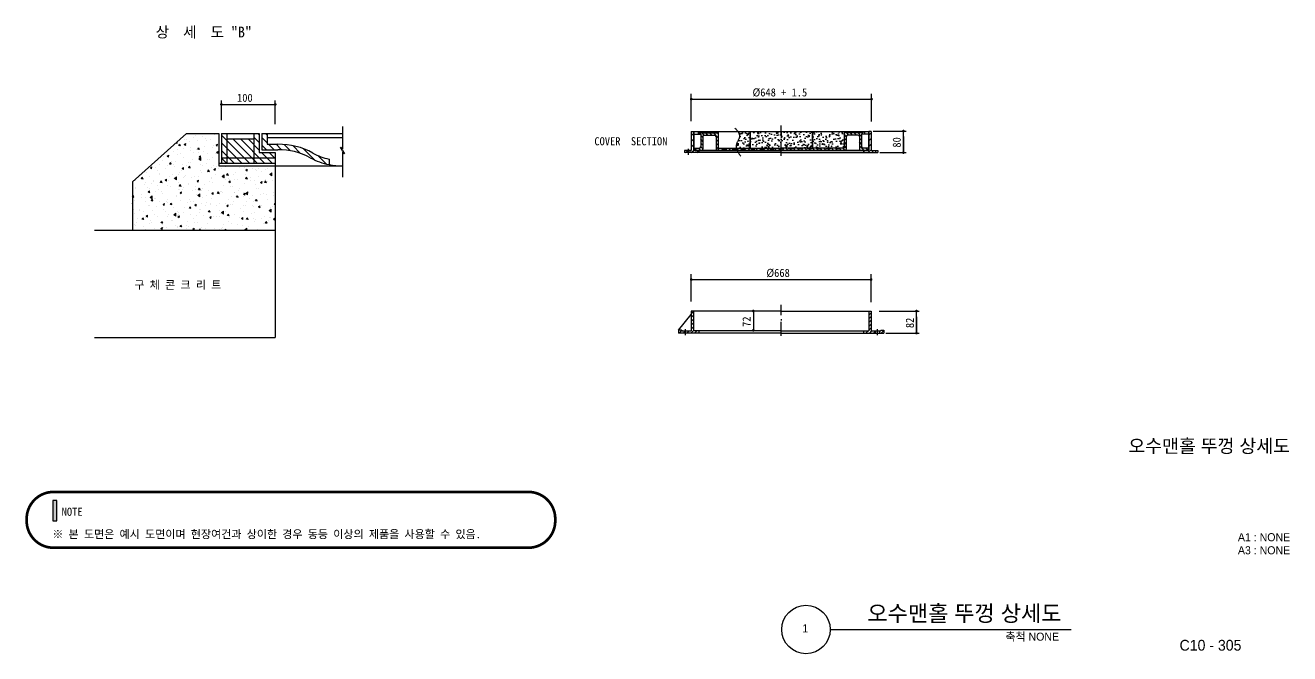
# Model space of a CAD drawing. Header units: inches. Extents: x 14 to 835, y 6 to 110.
# Drawn here: x 403.6 to 497.6, y 6 to 52.7 of the extents above; entities that cross this region are included whole.
import ezdxf
from ezdxf.enums import TextEntityAlignment as Align

# ---------------------------------------------------------------- set-up
doc = ezdxf.new("R2010")
doc.units = ezdxf.units.IN
doc.header["$MEASUREMENT"] = 0
doc.linetypes.add('CENTER', pattern=[50.8, 31.75, -6.35, 6.35, -6.35])
doc.linetypes.add('CONTINOUS', pattern=[0])
for name, color, linetype in [('9', 9, 'Continuous'), ('ARHT', 8, 'Continuous'), ('COCN', 1, 'Continuous'), ('CODN', 1, 'Continuous'), ('COMM', 7, 'Continuous'), ('TEXT', 3, 'Continuous'), ('XR-SHEET$1$SHT', 5, 'Continuous')]:
    doc.layers.add(name, color=color, linetype=linetype)
doc.layers.add('SHEET', color=7, linetype='Continuous', lineweight=25)
doc.styles.add('돋움', font='DotumChe.TTF')
doc.styles.add('돋음', font='Dotum.ttf')

# ---------------------------------------------------------------- blocks, each defined once
blk = doc.blocks.new('*X14')
at = {"color": 0}
for p, q in [((3350, 1787.6), (3350, 1787.6)), ((3395.6, 1790.6), (3395.5, 1791.8)), ((3395.6, 1790.6), (3397, 1791.8)), ((3419.7, 1785.6), (3419.7, 1785.6)), ((3340.4, 1744.3), (3339.8, 1751.8)), ((3345, 1748.2), (3339.8, 1751.8)), ((3340.4, 1744.3), (3345, 1748.2)), ((3354.9, 1746.4), (3354.9, 1746.4)), ((3359.3, 1741.2), (3359.3, 1741.2)), ((3365.9, 1769.8), (3365.9, 1769.8)), ((3379.8, 1764.6), (3379.8, 1764.6)), ((3382.5, 1771.5), (3382.5, 1771.5)), ((3388.5, 1745.4), (3388.5, 1745.4)), ((3394.2, 1782.6), (3394.2, 1782.6)), ((3406.7, 1732), (3409.8, 1738.9)), ((3412.6, 1733.2), (3409.8, 1738.9)), ((3412.3, 1766), (3412.3, 1766)), ((3430.6, 1775.5), (3430.6, 1775.5)), ((3442.4, 1761.2), (3442.4, 1761.2)), ((3455.3, 1749), (3455.3, 1749)), ((3455.9, 1768.8), (3455.9, 1768.8)), ((3458.6, 1747.2), (3457.9, 1754.7)), ((3463.2, 1751.1), (3457.9, 1754.7)), ((3458.6, 1747.2), (3463.2, 1751.1)), ((3464, 1768.3), (3464, 1768.3)), ((3477.4, 1745.8), (3480.4, 1752.6)), ((3477.4, 1745.8), (3483.3, 1746.9)), ((3483.3, 1746.9), (3480.4, 1752.6)), ((3489.4, 1754.8), (3489.2, 1761)), ((3489.4, 1754.8), (3493.1, 1757.5)), ((3336, 1718.3), (3339.1, 1725.1)), ((3336, 1718.3), (3341.9, 1719.4)), ((3341.9, 1719.4), (3339.1, 1725.1)), ((3343.9, 1721.1), (3343.9, 1721.1)), ((3345.7, 1716.3), (3345.7, 1716.3)), ((3357.2, 1704.1), (3357.2, 1704.1)), ((3368.6, 1694.7), (3368.6, 1694.7)), ((3377.2, 1696.5), (3377.2, 1696.5)), ((3378.1, 1717.7), (3378.1, 1717.7)), ((3391.8, 1725), (3391.8, 1725)), ((3401.7, 1701.9), (3401.7, 1701.9)), ((3402.2, 1691), (3402, 1702.3)), ((3409.5, 1696.3), (3402, 1702.3)), ((3402.2, 1691), (3409.5, 1696.3)), ((3403.4, 1701), (3402.8, 1708.4)), ((3408, 1704.8), (3402.8, 1708.4)), ((3403.4, 1701), (3408, 1704.8)), ((3406.7, 1732), (3412.6, 1733.2)), ((3411.2, 1721), (3411.2, 1721)), ((3416.6, 1732.7), (3416.6, 1732.7)), ((3429.9, 1719.9), (3429.9, 1719.9)), ((3433.9, 1696.6), (3433.9, 1696.6)), ((3439.9, 1729), (3439.9, 1729)), ((3441, 1738.1), (3441, 1738.1)), ((3464.5, 1702.6), (3464.5, 1702.6)), ((3465.1, 1736.8), (3465.1, 1736.8)), ((3477.8, 1718.8), (3477.8, 1718.8)), ((3487.8, 1732.9), (3487.8, 1732.9)), ((3487.8, 1712.4), (3487.8, 1712.4)), ((3503.3, 1723.2), (3503.3, 1723.2)), ((3521.6, 1703.9), (3520.9, 1711.3)), ((3526.2, 1707.7), (3520.9, 1711.3)), ((3521.6, 1703.9), (3526.2, 1707.7)), ((3539.5, 1705), (3539.5, 1705)), ((3137.9, 1634.7), (3137.7, 1645.9)), ((3145.2, 1640), (3137.7, 1645.9)), ((3153.9, 1661.1), (3153.9, 1661.1)), ((3161.2, 1658.8), (3161.2, 1658.8)), ((3175.6, 1651.8), (3175.6, 1651.8)), ((3186.3, 1662.5), (3186.3, 1662.5)), ((3195.2, 1653.7), (3195.2, 1653.7)), ((3200, 1657.2), (3200, 1657.2)), ((3209.2, 1662.7), (3209.2, 1662.7)), ((3230.1, 1651.8), (3229.5, 1659.2)), ((3234.7, 1655.6), (3229.5, 1659.2)), ((3230.1, 1651.8), (3234.7, 1655.6)), ((3238.1, 1664.7), (3238.1, 1664.7)), ((3249.2, 1670.6), (3249.2, 1670.6)), ((3257.2, 1666.7), (3257.2, 1666.7)), ((3271.9, 1646.2), (3271.9, 1646.2)), ((3305.1, 1670.6), (3305.1, 1670.6)), ((3311.5, 1668), (3311.5, 1668)), ((3325.8, 1662.1), (3325.8, 1662.1)), ((3337.9, 1660.3), (3337.9, 1660.3)), ((3344, 1669.4), (3344, 1669.4)), ((3348.3, 1654.7), (3347.6, 1662.1)), ((3352.9, 1658.5), (3347.6, 1662.1)), ((3348.3, 1654.7), (3352.9, 1658.5)), ((3353.2, 1674.6), (3353.2, 1674.6)), ((3362.3, 1665.8), (3362.3, 1665.8)), ((3370.1, 1649.8), (3373.2, 1656.6)), ((3370.1, 1649.8), (3376, 1650.9)), ((3376, 1650.9), (3373.2, 1656.6)), ((3377.9, 1648.2), (3377.9, 1648.2)), ((3379.9, 1679.7), (3379.9, 1679.7)), ((3395.7, 1671.6), (3395.7, 1671.6)), ((3399.1, 1646.5), (3399.1, 1646.5)), ((3401.1, 1678.5), (3401.1, 1678.5)), ((3402.6, 1655.3), (3402.6, 1655.3)), ((3438.5, 1682.6), (3438.5, 1682.6)), ((3440.8, 1663.5), (3443.8, 1670.4)), ((3440.8, 1663.5), (3446.7, 1664.7)), ((3446.7, 1664.7), (3443.8, 1670.4)), ((3449.2, 1682.5), (3449.2, 1682.5)), ((3456.6, 1672.2), (3456.6, 1672.2)), ((3466.4, 1657.6), (3465.8, 1665)), ((3471, 1661.4), (3465.8, 1665)), ((3466.4, 1657.6), (3471, 1661.4)), ((3469.2, 1674.8), (3469.2, 1674.8)), ((3473.8, 1656.1), (3473.8, 1656.1)), ((3479.3, 1647.8), (3479.3, 1647.8)), ((3497.1, 1686.4), (3497.1, 1686.4)), ((3500.2, 1668.9), (3500.2, 1668.9)), ((3501.6, 1676.3), (3501.6, 1676.3)), ((3510.5, 1688), (3510.5, 1688)), ((3511.5, 1677.3), (3514.5, 1684.1)), ((3511.5, 1677.3), (3517.4, 1678.4)), ((3517.4, 1678.4), (3514.5, 1684.1)), ((3524.6, 1674.3), (3524.6, 1674.3)), ((3533.1, 1663.6), (3533.1, 1663.6)), ((3545.2, 1690.4), (3545.2, 1690.4)), ((3553.4, 1678.5), (3553.4, 1678.5)), ((3561.4, 1655), (3561.4, 1655)), ((3569.8, 1664), (3569.8, 1664)), ((3584.6, 1660.5), (3583.9, 1668)), ((3589.2, 1664.3), (3583.9, 1667.9)), ((3584.6, 1660.5), (3589.2, 1664.3)), ((3602.4, 1647.8), (3602.4, 1647.8)), ((3136.3, 1615.7), (3136.3, 1615.7)), ((3137.9, 1634.7), (3145.2, 1640)), ((3141.1, 1636.1), (3141.1, 1636.1)), ((3152.2, 1614.2), (3152.2, 1614.2)), ((3158.1, 1608.6), (3161.1, 1615.4)), ((3158.1, 1608.6), (3164, 1609.7)), ((3160.7, 1621.1), (3160.7, 1621.1)), ((3164, 1609.7), (3161.1, 1615.4)), ((3163.8, 1611.7), (3163.8, 1611.7)), ((3170.5, 1612.4), (3170.5, 1612.4)), ((3175, 1605.5), (3174.3, 1613)), ((3179.6, 1609.3), (3174.3, 1613)), ((3175, 1605.5), (3179.6, 1609.3)), ((3185.9, 1632.4), (3185.9, 1632.4)), ((3197.5, 1601.8), (3197.5, 1601.8)), ((3203.9, 1616.4), (3203.9, 1616.4)), ((3217.9, 1629.3), (3217.9, 1629.3)), ((3218.4, 1616.2), (3218.4, 1616.2)), ((3228.8, 1622.3), (3231.8, 1629.2)), ((3228.8, 1622.3), (3234.6, 1623.5)), ((3234.6, 1623.5), (3231.8, 1629.2)), ((3236.9, 1637.9), (3236.9, 1637.9)), ((3240.6, 1604.9), (3240.6, 1604.9)), ((3266.5, 1620.2), (3266.5, 1620.2)), ((3277.3, 1619.6), (3277.3, 1619.6)), ((3281.9, 1640.3), (3281.9, 1640.3)), ((3293.1, 1608.4), (3292.5, 1615.9)), ((3297.7, 1612.2), (3292.5, 1615.9)), ((3293.1, 1608.4), (3297.7, 1612.2)), ((3294.6, 1621.8), (3294.6, 1621.8)), ((3298.6, 1624.2), (3298.6, 1624.2)), ((3299.4, 1636.1), (3302.5, 1642.9)), ((3299.4, 1636.1), (3305.3, 1637.2)), ((3305.3, 1637.2), (3302.5, 1642.9)), ((3309.8, 1621.1), (3309.8, 1621.1)), ((3314.4, 1624.1), (3314.4, 1624.1)), ((3315, 1627.2), (3314.8, 1638.5)), ((3322.3, 1632.6), (3314.8, 1638.5)), ((3315, 1627.2), (3322.3, 1632.6)), ((3317.3, 1597.4), (3317.3, 1597.4)), ((3323, 1629.6), (3323, 1629.6)), ((3348.5, 1637.7), (3348.5, 1637.7)), ((3359.8, 1610.3), (3359.8, 1610.3)), ((3361.6, 1623.3), (3361.6, 1623.3)), ((3362.5, 1628.1), (3362.5, 1628.1)), ((3371.2, 1613.3), (3371.2, 1613.3)), ((3387.1, 1601.7), (3387.1, 1601.7)), ((3410.4, 1632), (3410.4, 1632)), ((3411.3, 1611.3), (3410.6, 1618.8)), ((3415.9, 1615.1), (3410.6, 1618.8)), ((3411.3, 1611.3), (3415.9, 1615.2)), ((3425.3, 1630.9), (3425.3, 1630.9)), ((3435, 1626.5), (3435, 1626.5)), ((3445.9, 1602), (3445.9, 1602)), ((3447.9, 1606.5), (3447.9, 1606.5)), ((3458.5, 1636), (3458.5, 1636)), ((3460.8, 1632.7), (3460.8, 1632.7)), ((3467.5, 1627.9), (3467.5, 1627.9)), ((3474.9, 1595.1), (3477.9, 1601.9)), ((3480.7, 1596.2), (3477.9, 1601.9)), ((3483.1, 1609.6), (3483.1, 1609.6)), ((3485.2, 1638.2), (3485.2, 1638.2)), ((3492.2, 1619.8), (3491.9, 1631)), ((3499.4, 1625.1), (3491.9, 1631)), ((3492.2, 1619.8), (3499.4, 1625.1)), ((3501.9, 1623.4), (3501.9, 1623.4)), ((3506.4, 1639.9), (3506.4, 1639.9)), ((3519.2, 1630.2), (3519.2, 1630.2)), ((3522, 1618.9), (3522, 1618.9)), ((3524.6, 1599), (3524.6, 1599)), ((3529.4, 1614.2), (3528.8, 1621.7)), ((3534, 1618.1), (3528.8, 1621.7)), ((3529.4, 1614.2), (3534, 1618.1)), ((3545.5, 1608.8), (3548.6, 1615.6)), ((3545.5, 1608.8), (3551.4, 1609.9)), ((3551.4, 1609.9), (3548.6, 1615.6)), ((3554.4, 1643.9), (3554.4, 1643.9)), ((3555.8, 1639.2), (3555.8, 1639.2)), ((3563.7, 1597.4), (3563.7, 1597.4)), ((3578.5, 1614.8), (3578.5, 1614.8)), ((3579.1, 1617.5), (3579.1, 1617.5)), ((3583.7, 1605.1), (3583.7, 1605.1)), ((3592.6, 1633.4), (3592.6, 1633.4)), ((3608.2, 1610.5), (3608.2, 1610.5)), ((3611.6, 1601.3), (3611.6, 1601.3)), ((3616.2, 1622.5), (3619.3, 1629.4)), ((3616.2, 1622.5), (3622.1, 1623.7)), ((3622.1, 1623.7), (3619.3, 1629.4)), ((3625.1, 1634.8), (3625.1, 1634.8)), ((3647.6, 1617.1), (3647.5, 1618.6)), ((3647.6, 1617.1), (3648.4, 1617.8)), ((3131.7, 1561.8), (3131.7, 1561.8)), ((3132.6, 1571.5), (3132.6, 1571.5)), ((3158.2, 1565.6), (3158.2, 1565.6)), ((3169.8, 1568.1), (3169.8, 1568.1)), ((3179.8, 1565.9), (3179.8, 1565.9)), ((3186.5, 1587.3), (3186.5, 1587.3)), ((3195.2, 1585.9), (3195.2, 1585.9)), ((3209.2, 1562.9), (3209.2, 1562.9)), ((3219.9, 1551.9), (3219.9, 1551.9)), ((3227.9, 1563.5), (3227.6, 1574.7)), ((3235.1, 1568.8), (3227.6, 1574.7)), ((3227.7, 1569.7), (3227.7, 1569.7)), ((3227.9, 1563.5), (3235.1, 1568.8)), ((3238, 1562.1), (3237.3, 1569.6)), ((3242.6, 1566), (3237.3, 1569.6)), ((3238, 1562.1), (3242.6, 1566)), ((3243.2, 1571.3), (3243.2, 1571.3)), ((3244.3, 1557.3), (3244.3, 1557.3)), ((3259.2, 1588), (3259.2, 1588)), ((3262.8, 1553.8), (3265.9, 1560.7)), ((3262.8, 1553.8), (3268.7, 1555)), ((3263.3, 1580.5), (3263.3, 1580.5)), ((3268.7, 1555), (3265.9, 1560.7)), ((3275.7, 1572.7), (3275.7, 1572.7)), ((3275.8, 1573.8), (3275.8, 1573.8)), ((3283.6, 1593.5), (3283.6, 1593.5)), ((3286, 1556.1), (3286, 1556.1)), ((3291.2, 1593.8), (3291.2, 1593.8)), ((3320.4, 1574.2), (3320.4, 1574.2)), ((3323.7, 1577.6), (3323.7, 1577.6)), ((3327.4, 1575), (3327.4, 1575)), ((3333.5, 1567.6), (3336.6, 1574.4)), ((3333.5, 1567.6), (3339.4, 1568.7)), ((3339.4, 1568.7), (3336.6, 1574.4)), ((3340, 1573), (3340, 1573)), ((3356.1, 1565), (3355.5, 1572.5)), ((3360.7, 1568.9), (3355.5, 1572.5)), ((3356.1, 1565), (3360.7, 1568.9)), ((3371.8, 1581.6), (3371.8, 1581.6)), ((3382.1, 1560.4), (3382.1, 1560.4)), ((3393.8, 1588.9), (3393.8, 1588.9)), ((3396.4, 1555.2), (3396.4, 1555.2)), ((3400.8, 1578.2), (3400.8, 1578.2)), ((3404.2, 1581.3), (3407.2, 1588.2)), ((3404.2, 1581.3), (3410.1, 1582.5)), ((3405, 1556), (3404.8, 1567.3)), ((3412.3, 1561.3), (3404.8, 1567.3)), ((3405, 1556), (3412.3, 1561.4)), ((3406.5, 1565.8), (3406.5, 1565.8)), ((3410.1, 1582.5), (3407.2, 1588.2)), ((3416.5, 1564.5), (3416.5, 1564.5)), ((3419.7, 1585.5), (3419.7, 1585.5)), ((3421.5, 1596.6), (3421.5, 1596.6)), ((3433.3, 1579.6), (3433.3, 1579.6)), ((3467.8, 1589.5), (3467.8, 1589.5)), ((3470.6, 1582.1), (3470.6, 1582.1)), ((3474.3, 1567.9), (3473.6, 1575.4)), ((3478.9, 1571.8), (3473.6, 1575.4)), ((3474.3, 1567.9), (3478.9, 1571.8)), ((3474.9, 1595.1), (3480.7, 1596.2)), ((3482.7, 1582.7), (3482.7, 1582.7)), ((3485.1, 1581.9), (3485.1, 1581.9)), ((3492.4, 1563.1), (3492.4, 1563.1)), ((3493.3, 1557.7), (3493.3, 1557.7)), ((3515.7, 1593.4), (3515.7, 1593.4)), ((3544.4, 1569), (3544.4, 1569)), ((3547.3, 1574.6), (3547.3, 1574.6)), ((3558.5, 1585.1), (3558.5, 1585.1)), ((3568.8, 1574.4), (3568.8, 1574.4)), ((3573, 1550.9), (3573, 1550.9)), ((3582.1, 1548.6), (3581.9, 1559.8)), ((3589.4, 1553.9), (3581.9, 1559.8)), ((3582.1, 1548.6), (3589.4, 1553.9)), ((3588.4, 1571), (3588.4, 1571)), ((3591, 1586.5), (3591, 1586.5)), ((3592.4, 1570.8), (3591.8, 1578.3)), ((3597, 1574.7), (3591.8, 1578.3)), ((3592.4, 1570.8), (3597, 1574.7)), ((3601.2, 1590.4), (3601.2, 1590.4)), ((3605.6, 1555.1), (3605.6, 1555.1)), ((3620.9, 1554.8), (3620.9, 1554.8)), ((3623.9, 1566), (3623.9, 1566)), ((3642.7, 1588.8), (3642.7, 1588.8)), ((3645, 1591.3), (3645, 1591.3)), ((3650.3, 1554), (3653.3, 1560.9)), ((3650.3, 1554), (3655.1, 1555)), ((3655.1, 1557.4), (3653.3, 1560.9)), ((3127.4, 1527.5), (3125.1, 1532.1)), ((3125.1, 1527.1), (3127.4, 1527.5)), ((3135.6, 1519.8), (3135.6, 1519.8)), ((3140.7, 1499.7), (3140.5, 1511)), ((3148, 1505), (3140.5, 1511)), ((3140.7, 1499.7), (3148, 1505)), ((3141, 1515.3), (3141, 1515.3)), ((3155.3, 1547.1), (3155.3, 1547.1)), ((3178, 1522.7), (3178, 1522.7)), ((3180.5, 1515.7), (3180.5, 1515.7)), ((3182.8, 1515.8), (3182.2, 1523.3)), ((3187.4, 1519.7), (3182.2, 1523.3)), ((3182.8, 1515.8), (3187.4, 1519.7)), ((3189.1, 1519.4), (3189.1, 1519.4)), ((3192.1, 1540.1), (3195.2, 1547)), ((3192.1, 1540.1), (3198, 1541.2)), ((3198, 1541.2), (3195.2, 1546.9)), ((3204.5, 1539.4), (3204.5, 1539.4)), ((3204.9, 1521.2), (3204.9, 1521.2)), ((3209, 1523), (3209, 1523)), ((3231.9, 1538.5), (3231.9, 1538.5)), ((3237, 1523.2), (3237, 1523.2)), ((3241.5, 1524.4), (3241.5, 1524.4)), ((3254.5, 1514.1), (3254.5, 1514.1)), ((3281.1, 1538), (3281.1, 1538)), ((3285.1, 1527.3), (3285.1, 1527.3)), ((3293.2, 1526.7), (3293.2, 1526.7)), ((3301, 1518.7), (3300.3, 1526.2)), ((3305.6, 1522.6), (3300.3, 1526.2)), ((3300.5, 1547.3), (3300.5, 1547.3)), ((3301, 1518.7), (3305.6, 1522.6)), ((3308.6, 1531.7), (3308.6, 1531.7)), ((3317.8, 1492.3), (3317.6, 1503.5)), ((3325.1, 1497.6), (3317.6, 1503.5)), ((3331.3, 1507.3), (3331.3, 1507.3)), ((3333, 1531.1), (3333, 1531.1)), ((3342.8, 1524.3), (3342.8, 1524.3)), ((3362.6, 1548.6), (3362.6, 1548.6)), ((3366.7, 1529.9), (3366.7, 1529.9)), ((3367.2, 1529.7), (3367.2, 1529.7)), ((3367.6, 1499.1), (3370.6, 1505.9)), ((3373.5, 1500.2), (3370.6, 1505.9)), ((3381.1, 1535.2), (3381.1, 1535.2)), ((3385.3, 1524.2), (3385.3, 1524.2)), ((3399.1, 1531.3), (3399.1, 1531.3)), ((3404, 1510.4), (3404, 1510.4)), ((3405.7, 1508.7), (3405.7, 1508.7)), ((3419.1, 1521.6), (3418.5, 1529.1)), ((3423.7, 1525.5), (3418.5, 1529.1)), ((3419.1, 1521.6), (3423.7, 1525.5)), ((3429, 1539), (3429, 1539)), ((3438.3, 1512.8), (3441.3, 1519.7)), ((3438.3, 1512.8), (3444.1, 1514)), ((3439.2, 1540.1), (3439.2, 1540.1)), ((3444.1, 1514), (3441.3, 1519.7)), ((3443.4, 1546.6), (3443.4, 1546.6)), ((3450.9, 1533.6), (3450.9, 1533.6)), ((3461.9, 1515.7), (3461.9, 1515.7)), ((3477, 1543), (3477, 1543)), ((3501.7, 1516.6), (3501.7, 1516.6)), ((3505.1, 1532.8), (3505.1, 1532.8)), ((3508.9, 1526.6), (3512, 1533.4)), ((3508.9, 1526.6), (3514.8, 1527.7)), ((3514.8, 1527.7), (3512, 1533.4)), ((3516, 1533.3), (3516, 1533.3)), ((3524.3, 1536.8), (3524.3, 1536.8)), ((3525, 1546.9), (3525, 1546.9)), ((3529.5, 1538.2), (3529.5, 1538.2)), ((3537.3, 1524.5), (3536.6, 1532)), ((3541.9, 1528.4), (3536.6, 1532)), ((3537.3, 1524.5), (3541.9, 1528.4)), ((3538.7, 1508.9), (3538.7, 1508.9)), ((3556.8, 1538.2), (3556.8, 1538.2)), ((3566.3, 1519), (3566.3, 1519)), ((3570, 1550.2), (3570, 1550.2)), ((3579.6, 1540.3), (3582.7, 1547.2)), ((3579.6, 1540.3), (3585.5, 1541.5)), ((3582.3, 1504.5), (3582.3, 1504.5)), ((3585.5, 1541.5), (3582.7, 1547.2)), ((3592.7, 1525.8), (3592.7, 1525.8)), ((3597.7, 1524.5), (3597.7, 1524.5)), ((3608.5, 1540.4), (3608.5, 1540.4)), ((3628, 1505.2), (3628, 1505.2)), ((3630.2, 1508.3), (3630.2, 1508.3)), ((3646.5, 1541.6), (3646.5, 1541.6)), ((3652.4, 1510.6), (3652.4, 1510.6)), ((3655.1, 1531.3), (3654.8, 1534.9)), ((3655.1, 1534.7), (3654.8, 1534.9)), ((3127.7, 1469.5), (3127, 1477)), ((3132.3, 1473.4), (3127, 1477)), ((3127.7, 1469.5), (3132.3, 1473.4)), ((3141.2, 1479.6), (3141.2, 1479.6)), ((3146.7, 1481.4), (3146.7, 1481.4)), ((3150.3, 1468.8), (3150.3, 1468.8)), ((3155.5, 1457.9), (3158.6, 1464.7)), ((3155.5, 1457.9), (3161.4, 1459)), ((3161.4, 1459), (3158.6, 1464.7)), ((3165.6, 1485), (3165.6, 1485)), ((3169.3, 1457), (3169.3, 1457)), ((3174.9, 1474.7), (3174.9, 1474.7)), ((3198.4, 1472.9), (3198.4, 1472.9)), ((3200.7, 1498.3), (3200.7, 1498.3)), ((3202.4, 1465.7), (3202.4, 1465.7)), ((3207.3, 1476.1), (3207.3, 1476.1)), ((3213.8, 1492.9), (3213.8, 1492.9)), ((3223.3, 1473.9), (3223.3, 1473.9)), ((3226.2, 1471.6), (3229.3, 1478.5)), ((3226.2, 1471.6), (3232.1, 1472.8)), ((3232.1, 1472.8), (3229.3, 1478.5)), ((3241.8, 1501.9), (3241.8, 1501.9)), ((3245.8, 1472.5), (3245.2, 1479.9)), ((3250.4, 1476.3), (3245.2, 1479.9)), ((3245.8, 1472.5), (3250.4, 1476.3)), ((3246.3, 1476.7), (3246.3, 1476.7)), ((3259.1, 1478.4), (3259.1, 1478.4)), ((3277.2, 1489.7), (3277.2, 1489.7)), ((3288.5, 1457.4), (3288.5, 1457.4)), ((3294.4, 1480.8), (3294.4, 1480.8)), ((3296.9, 1485.4), (3299.9, 1492.2)), ((3296.9, 1485.4), (3302.8, 1486.5)), ((3302.8, 1486.5), (3299.9, 1492.2)), ((3299.9, 1465.3), (3299.9, 1465.3)), ((3303.5, 1488.1), (3303.5, 1488.1)), ((3309.7, 1500.8), (3309.7, 1500.8)), ((3317.8, 1492.3), (3325.1, 1497.6)), ((3327.9, 1493.5), (3327.9, 1493.5)), ((3332.5, 1481.6), (3332.5, 1481.6)), ((3342.3, 1484.6), (3342.3, 1484.6)), ((3354, 1482.9), (3354, 1482.9)), ((3364, 1475.4), (3363.3, 1482.8)), ((3368.6, 1479.2), (3363.3, 1482.8)), ((3364, 1475.4), (3368.6, 1479.2)), ((3364.7, 1474.3), (3364.7, 1474.3)), ((3365, 1483), (3365, 1483)), ((3367.6, 1499.1), (3373.5, 1500.2)), ((3376.7, 1458.5), (3376.7, 1458.5)), ((3390.3, 1488.7), (3390.3, 1488.7)), ((3408, 1499.8), (3408, 1499.8)), ((3415, 1462.2), (3415, 1462.2)), ((3416.7, 1485.2), (3416.7, 1485.2)), ((3426.4, 1460.5), (3426.4, 1460.5)), ((3430.7, 1475.4), (3430.7, 1475.4)), ((3438.3, 1492.5), (3438.3, 1492.5)), ((3450.8, 1465.9), (3450.8, 1465.9)), ((3465.7, 1496.7), (3465.7, 1496.7)), ((3482.1, 1478.3), (3481.5, 1485.7)), ((3486.7, 1482.1), (3481.5, 1485.7)), ((3482.1, 1478.3), (3486.7, 1482.1)), ((3484.6, 1491.3), (3484.6, 1491.3)), ((3486.3, 1496.6), (3486.3, 1496.6)), ((3490.1, 1502.1), (3490.1, 1502.1)), ((3490.2, 1488.5), (3490.2, 1488.5)), ((3494.9, 1484.8), (3494.7, 1496.1)), ((3502.2, 1490.1), (3494.7, 1496.1)), ((3494.9, 1484.8), (3502.2, 1490.1)), ((3507.2, 1466.9), (3507.2, 1466.9)), ((3511, 1470.1), (3511, 1470.1)), ((3522.6, 1489.9), (3522.6, 1489.9)), ((3526.9, 1482.8), (3526.9, 1482.8)), ((3534.2, 1500.4), (3534.2, 1500.4)), ((3543, 1458.1), (3546.1, 1464.9)), ((3543, 1458.1), (3548.9, 1459.2)), ((3548.9, 1459.2), (3546.1, 1464.9)), ((3561.3, 1484.5), (3561.3, 1484.5)), ((3574.4, 1492.1), (3574.4, 1492.1)), ((3584, 1460.1), (3584, 1460.1)), ((3588.6, 1469.1), (3588.6, 1469.1)), ((3591.6, 1458), (3591.6, 1458)), ((3600.3, 1481.2), (3599.6, 1488.6)), ((3604.9, 1485), (3599.6, 1488.6)), ((3600.3, 1481.2), (3604.9, 1485)), ((3607, 1478), (3607, 1478)), ((3613.1, 1474.5), (3613.1, 1474.5)), ((3613.7, 1471.8), (3616.7, 1478.7)), ((3613.7, 1471.8), (3619.6, 1473)), ((3615.3, 1501.4), (3615.3, 1501.4)), ((3619.6, 1473), (3616.7, 1478.7)), ((3638, 1477), (3638, 1477)), ((3639.5, 1461.8), (3639.5, 1461.8)), ((3647.8, 1495.3), (3647.8, 1495.3)), ((3126.3, 1448.8), (3126.3, 1448.8)), ((3127.1, 1438.5), (3127.1, 1438.5)), ((3190.1, 1433), (3190, 1433.6)), ((3191, 1433), (3190, 1433.6)), ((3223, 1446.4), (3223, 1446.4)), ((3230.6, 1433), (3230.4, 1439.8)), ((3237.9, 1433.8), (3230.4, 1439.8)), ((3236.7, 1433), (3237.9, 1433.8)), ((3246, 1449.5), (3246, 1449.5)), ((3264.1, 1452), (3264.1, 1452)), ((3298.4, 1433.3), (3298.4, 1433.3)), ((3303.7, 1434.3), (3303.7, 1434.3)), ((3308.5, 1433), (3308.2, 1436.5)), ((3313.4, 1433), (3308.2, 1436.5)), ((3319, 1454.3), (3319, 1454.3)), ((3322.6, 1440.9), (3322.6, 1440.9)), ((3325.3, 1438.1), (3325.3, 1438.1)), ((3330.8, 1434.7), (3330.8, 1434.7)), ((3351.6, 1438.1), (3351.6, 1438.1)), ((3382.6, 1436.9), (3382.6, 1436.9)), ((3399.4, 1434.1), (3399.4, 1434.1)), ((3399.6, 1442.2), (3399.6, 1442.2)), ((3402.7, 1433), (3404.7, 1437.5)), ((3406.9, 1433), (3404.7, 1437.5)), ((3426.9, 1433), (3426.3, 1439.5)), ((3431.6, 1435.8), (3426.3, 1439.4)), ((3428.1, 1433), (3431.6, 1435.8)), ((3447.5, 1446), (3447.5, 1446)), ((3453.4, 1451), (3453.4, 1451)), ((3456, 1440.1), (3456, 1440.1)), ((3472.3, 1444.4), (3475.4, 1451.2)), ((3472.3, 1444.4), (3478.2, 1445.5)), ((3478.2, 1445.5), (3475.4, 1451.2)), ((3487.6, 1446.7), (3487.6, 1446.7)), ((3488.5, 1441.6), (3488.5, 1441.6)), ((3495.6, 1450.1), (3495.6, 1450.1)), ((3529.9, 1442.5), (3529.9, 1442.5)), ((3540.2, 1443.8), (3540.2, 1443.8)), ((3543.5, 1453.9), (3543.5, 1453.9)), ((3545.1, 1434.9), (3544.5, 1442.4)), ((3549.7, 1438.7), (3544.5, 1442.4)), ((3545.1, 1434.9), (3549.7, 1438.7)), ((3573.7, 1438.3), (3573.7, 1438.3)), ((3606.7, 1435.7), (3606.7, 1435.7)), ((3613.7, 1447), (3613.7, 1447)), ((3646.1, 1448.4), (3646.1, 1448.4)), ((3649.9, 1455.2), (3649.9, 1455.2))]:
    blk.add_line(p, q, dxfattribs=at)

msp = doc.modelspace()

# ---------------------------------------------------------------- hatches: boundary and pattern name
at = {"layer": 'ARHT', "linetype": 'Continuous'}
h = msp.add_hatch(dxfattribs=at)
h.set_pattern_fill('_USER', color=256, scale=0.3, angle=45, style=0, pattern_type=0)
h.set_pattern_definition([(45, (540.05197, -20.86527), (-0.212132, 0.212132), [])])
h.paths.add_polyline_path([(453.676, 43.397), (453.276, 43.397), (453.276, 44.817), (453.116, 44.817), (453.116, 43.397), (453.016, 43.397), (453.016, 43.237), (453.676, 43.237)])
h.paths.add_polyline_path([(452.776, 43.397), (452.616, 43.397), (452.616, 43.237), (452.776, 43.237)])
h.paths.add_polyline_path([(466.576, 43.397), (466.476, 43.397), (466.476, 44.817), (466.316, 44.817), (466.316, 43.397), (465.916, 43.397), (465.916, 43.237), (466.576, 43.237)])
h.paths.add_polyline_path([(466.976, 43.397), (466.816, 43.397), (466.816, 43.237), (466.976, 43.237)])
h = msp.add_hatch(dxfattribs=at)
h.set_pattern_fill('_USER', color=256, scale=0.2, angle=135, style=0, pattern_type=0)
h.set_pattern_definition([(135, (590.55205, -37.35098), (-0.14142136, -0.14142136), [])])
edge = h.paths.add_edge_path()
edge.add_line((455.116, 44.797), (455.016, 44.797))
edge.add_line((455.016, 44.797), (455.016, 44.697))
edge.add_line((455.016, 44.697), (453.716, 44.697))
edge.add_line((453.716, 44.697), (453.716, 44.742))
edge.add_line((453.716, 44.742), (453.651, 44.797))
edge.add_line((453.651, 44.797), (453.616, 44.797))
edge.add_line((453.616, 44.797), (453.616, 44.597))
edge.add_line((453.616, 44.597), (453.816, 44.597))
edge.add_line((453.816, 44.597), (453.816, 43.657))
edge.add_arc((453.716, 43.657), 0.1, -90, 0, ccw=False)
edge.add_line((453.716, 43.557), (453.316, 43.557))
edge.add_line((453.316, 43.557), (453.316, 43.497))
edge.add_arc((453.416, 43.497), 0.1, 180, 270)
edge.add_line((453.416, 43.397), (453.876, 43.397))
edge.add_arc((453.876, 43.497), 0.1, 270, 360)
edge.add_line((453.976, 43.497), (453.976, 44.437))
edge.add_arc((454.076, 44.437), 0.1, 90, 180, ccw=False)
edge.add_line((454.076, 44.537), (454.856, 44.537))
edge.add_arc((454.856, 44.437), 0.1, 0, 90, ccw=False)
edge.add_line((454.956, 44.437), (454.956, 43.497))
edge.add_arc((455.056, 43.497), 0.1, 180, 270)
edge.add_line((455.056, 43.397), (456.521, 43.397))
edge.add_spline(control_points=[(456.521, 43.397), (456.496, 43.45), (456.477, 43.504), (456.464, 43.557)], knot_values=[83.13457, 83.13457, 83.13457, 83.13457, 91.7339, 91.7339, 91.7339, 91.7339], degree=3, periodic=0)
edge.add_line((456.464, 43.557), (456.446, 43.557))
edge.add_line((456.446, 43.557), (456.446, 43.517))
edge.add_line((456.446, 43.517), (456.146, 43.517))
edge.add_line((456.146, 43.517), (456.146, 43.557))
edge.add_line((456.146, 43.557), (455.746, 43.557))
edge.add_line((455.746, 43.557), (455.746, 43.517))
edge.add_line((455.746, 43.517), (455.446, 43.517))
edge.add_line((455.446, 43.517), (455.446, 43.557))
edge.add_line((455.446, 43.557), (455.116, 43.557))
edge.add_line((455.116, 43.557), (455.116, 44.797))
edge = h.paths.add_edge_path()
edge.add_line((459.796, 43.517), (459.646, 43.517))
edge.add_line((459.646, 43.517), (459.646, 43.557))
edge.add_line((459.646, 43.557), (459.246, 43.557))
edge.add_line((459.246, 43.557), (459.246, 43.517))
edge.add_line((459.246, 43.517), (458.946, 43.517))
edge.add_line((458.946, 43.517), (458.946, 43.557))
edge.add_line((458.946, 43.557), (458.546, 43.557))
edge.add_line((458.546, 43.557), (458.546, 43.517))
edge.add_line((458.546, 43.517), (458.246, 43.517))
edge.add_line((458.246, 43.517), (458.246, 43.557))
edge.add_line((458.246, 43.557), (457.846, 43.557))
edge.add_line((457.846, 43.557), (457.846, 43.517))
edge.add_line((457.846, 43.517), (457.546, 43.517))
edge.add_line((457.546, 43.517), (457.546, 43.557))
edge.add_line((457.546, 43.557), (457.146, 43.557))
edge.add_line((457.146, 43.557), (457.146, 43.517))
edge.add_line((457.146, 43.517), (456.846, 43.517))
edge.add_line((456.846, 43.517), (456.846, 43.557))
edge.add_line((456.846, 43.557), (456.464, 43.557))
edge.add_spline(control_points=[(456.464, 43.557), (456.477, 43.504), (456.496, 43.45), (456.521, 43.397)], knot_values=[83.13457, 83.13457, 83.13457, 83.13457, 91.7339, 91.7339, 91.7339, 91.7339], degree=3, periodic=0)
edge.add_line((456.521, 43.397), (459.796, 43.397))
edge.add_line((459.796, 43.397), (459.796, 43.517))
h.paths.add_polyline_path([(464.636, 43.497), (464.636, 44.437, -0.414214), (464.736, 44.537), (465.516, 44.537, -0.414214), (465.616, 44.437), (465.616, 43.497, 0.414214), (465.716, 43.397), (466.176, 43.397, 0.414214), (466.276, 43.497), (466.276, 43.557), (465.876, 43.557, -0.414214), (465.776, 43.657), (465.776, 44.597), (465.976, 44.597), (465.976, 44.797), (465.876, 44.797), (465.876, 44.697), (464.576, 44.697), (464.576, 44.797), (464.476, 44.797), (464.476, 43.557), (464.146, 43.557), (464.146, 43.517), (463.846, 43.517), (463.846, 43.557), (463.446, 43.557), (463.446, 43.517), (463.146, 43.517), (463.146, 43.557), (462.746, 43.557), (462.746, 43.517), (462.446, 43.517), (462.446, 43.557), (462.046, 43.557), (462.046, 43.517), (461.746, 43.517), (461.746, 43.557), (461.346, 43.557), (461.346, 43.517), (461.046, 43.517), (461.046, 43.557), (460.646, 43.557), (460.646, 43.517), (460.346, 43.517), (460.346, 43.557), (459.946, 43.557), (459.946, 43.517), (459.796, 43.517), (459.796, 43.397), (464.536, 43.397, 0.414214)])
h = msp.add_hatch(dxfattribs=at)
h.set_pattern_fill('AR-CONC', color=256, scale=0.004, angle=135, style=0)
h.set_pattern_definition([(185, (340.8866, -26.87795), (-0.4702135, 0.5603786), [0.0762, -0.8382]), (130, (340.8866, -26.87795), (-0.440708, -0.6400716), [0.06096, -0.67056]), (235.451, (340.8474, -26.83125), (-0.910921, -0.0796886), [0.06476, -0.71236]), (181.1842, (340.7429, -27.0216), (-0.6478137, 0.885641), [0.1143, -1.2573]), (231.6356, (340.6889, -26.9478), (-1.371306, -0.0283446), [0.09714, -1.06854]), (126.184, (340.7429, -27.0216), (-1.3713055, -0.028342), [0.09144, -1.00584]), (156, (340.707, -26.9139), (-0.139581, 0.7180822), [0.0762, -0.8382]), (101, (340.707, -26.9139), (-0.6957648, -0.3461597), [0.06096, -0.67056]), (206.4514, (340.6954, -26.854), (-0.8353458, 0.37192), [0.06476, -0.71236]), (172.5, (340.8866, -26.87795), (-0.24789365, -0.2304219), [0, -0.662432, 0, -0.68072, 0, -0.6731]), (142.5, (340.8866, -26.87795), (-0.472348, -0.0943589), [0, -0.388112, 0, -0.647192, 0, -0.25654]), (102.5, (341.0468, -27.03816), (-0.3673048, 0.39971145), [0, -0.254, 0, -0.79248, 0, -1.05156]), (92.5, (341.11865, -27.11), (-0.4908896, 0.3470556), [0, -0.3302, 0, -0.526288, 0, -0.74676])])
h.paths.add_polyline_path([(464.476, 43.557), (464.476, 44.797), (462.116, 44.797), (462.116, 43.557)])
h.paths.add_polyline_path([(462.096, 43.557), (462.096, 44.797), (459.796, 44.797), (459.796, 43.557)])
h.paths.add_polyline_path([(459.796, 43.557), (459.796, 44.797), (457.496, 44.797), (457.496, 43.557)])
edge = h.paths.add_edge_path()
edge.add_spline(control_points=[(456.579, 44.797), (456.654, 44.687), (456.796, 44.369), (456.426, 43.938), (456.444, 43.638), (456.464, 43.557)], knot_values=[15.936752, 15.936752, 15.936752, 15.936752, 35.071237, 70.195934, 83.13457, 83.13457, 83.13457, 83.13457], degree=3, periodic=0)
edge.add_line((456.464, 43.557), (457.476, 43.557))
edge.add_line((457.476, 43.557), (457.476, 44.797))
edge.add_line((457.476, 44.797), (456.579, 44.797))
h = msp.add_hatch(dxfattribs=at)
h.set_pattern_fill('_USER', color=256, scale=0.2, angle=45, style=0, pattern_type=0)
h.set_pattern_definition([(45, (589.5197, -52.95148), (-0.14142136, 0.14142136), [])])
h.paths.add_polyline_path([(467.416, 29.815), (467.416, 30.035), (467.216, 30.035), (467.156, 29.975), (467.096, 29.975), (467.096, 29.815)])
h.paths.add_polyline_path([(466.776, 29.815), (466.776, 29.975), (466.476, 29.975), (466.476, 31.395), (466.316, 31.395), (466.316, 29.975), (465.916, 29.975), (465.916, 29.815)])
h.paths.add_polyline_path([(453.676, 29.815), (453.676, 29.975), (453.276, 29.975), (453.276, 31.395), (453.116, 31.395), (453.116, 29.975), (452.656, 29.975), (452.656, 29.815)])
h.paths.add_polyline_path([(452.436, 29.975), (452.376, 30.035), (452.176, 30.035), (452.176, 29.815), (452.656, 29.815), (452.656, 29.975)])
at = {"layer": 'SHEET'}
msp.add_hatch(color=251, dxfattribs=at).paths.add_polyline_path([(405.965, 15.862), (405.965, 17.362), (405.665, 17.362), (405.665, 15.862)])

# ---------------------------------------------------------------- linework, layer by layer
at = {"layer": '9', "const_width": 0.2}
msp.add_lwpolyline([(443.008, 15.849), (443.008, 16.003, 0.414214), (441.008, 18.003), (405.727, 18.003, 0.414214), (403.727, 16.003), (403.727, 15.849, 0.414214), (405.727, 13.849), (441.008, 13.849, 0.414214)], format="xyb", close=True, dxfattribs=at)
at = {"layer": '9', "color": 5}
msp.add_lwpolyline([(443.008, 15.849), (443.008, 16.003, 0.414214), (441.008, 18.003), (405.727, 18.003, 0.414214), (403.727, 16.003), (403.727, 15.849, 0.414214), (405.727, 13.849), (441.008, 13.849, 0.414214)], format="xyb", close=True, dxfattribs=at)
at = {"layer": 'ARHT'}
for p, q in [((420.28, 42.454), (418.203, 44.531)), ((420.846, 42.454), (419.046, 44.254)), ((421.412, 42.454), (419.612, 44.254)), ((421.003, 43.428), (420.177, 44.254)), ((421.003, 43.994), (420.603, 44.394)), ((421.003, 44.56), (420.909, 44.654)), ((421.603, 43.96), (421.203, 44.36)), ((421.603, 44.525), (421.474, 44.654)), ((419.715, 42.454), (418.203, 43.966)), ((419.149, 42.454), (418.203, 43.4)), ((421.977, 42.454), (421.177, 43.254)), ((421.543, 43.454), (421.203, 43.794)), ((422.109, 43.454), (421.709, 43.854)), ((422.203, 42.794), (421.743, 43.254)), ((422.678, 43.451), (422.274, 43.854)), ((423.312, 43.383), (422.853, 43.842)), ((424.079, 43.181), (423.507, 43.753)), ((425.142, 42.684), (424.299, 43.526)), ((418.583, 42.454), (418.203, 42.834)), ((426.005, 42.386), (425.373, 43.019)), ((418.218, 42.254), (418.203, 42.268))]:
    msp.add_line(p, q, dxfattribs=at)
at = {"layer": 'ARHT', "linetype": 'Continuous'}
msp.add_line((465.976, 44.797), (465.976, 44.597), dxfattribs=at)
at = {"layer": 'COCN', "linetype": 'CENTER', "ltscale": 5}
for p, q in [((427.203, 45.177), (427.203, 43.499)), ((427.05, 43.652), (427.203, 43.456)), ((427.203, 43.392), (427.05, 43.652)), ((427.203, 43.392), (427.357, 43.133)), ((427.357, 43.133), (427.203, 43.328)), ((427.203, 43.285), (427.203, 41.42))]:
    msp.add_line(p, q, dxfattribs=at)
msp.add_spline([(456.356, 45.071), (456.699, 44.459), (456.455, 43.8), (456.787, 42.965)], degree=3, dxfattribs=at)
at = {"layer": 'CODN'}
for p, q in [((418.203, 45.654), (418.203, 47.119)), ((422.203, 45.353), (422.203, 47.119)), ((453.116, 45.576), (453.116, 47.615)), ((453.116, 47.215), (466.51, 47.215)), ((466.51, 45.544), (466.51, 47.615)), ((418.203, 46.819), (422.203, 46.819)), ((459.796, 44.552), (459.796, 45.263)), ((459.796, 44.797), (459.796, 44.405)), ((459.796, 44.233), (459.796, 44.257)), ((459.796, 44.257), (459.796, 44.159)), ((459.796, 44.184), (459.796, 44.233)), ((466.636, 44.837), (469.082, 44.837)), ((468.878, 43.237), (468.878, 44.837)), ((468.878, 44.437), (468.878, 43.237)), ((459.796, 43.006), (459.796, 44.061)), ((467.136, 43.237), (469.082, 43.237)), ((453.116, 32.154), (453.116, 34.193)), ((466.476, 32.122), (466.476, 34.193)), ((453.116, 33.793), (466.476, 33.793)), ((459.799, 31.15), (459.799, 31.921)), ((469.853, 29.815), (469.853, 31.455)), ((469.853, 31.015), (469.853, 29.815)), ((459.799, 30.855), (459.799, 30.757)), ((459.799, 29.604), (459.799, 30.659))]:
    msp.add_line(p, q, dxfattribs=at)
at = {"layer": 'CODN', "linetype": 'Continuous'}
for p, q in [((457.729, 31.455), (457.729, 30.015)), ((467.076, 31.455), (470.058, 31.455)), ((467.576, 29.815), (470.058, 29.815))]:
    msp.add_line(p, q, dxfattribs=at)
at = {"layer": 'CODN', "color": 1, "linetype": 'Continuous', "const_width": 0.1}
for points in [[(453.066, 47.215, 1), (453.166, 47.215, 1)], [(466.46, 47.215, 1), (466.56, 47.215, 1)], [(418.153, 46.819, 1), (418.253, 46.819, 1)], [(422.153, 46.819, 1), (422.253, 46.819, 1)], [(468.828, 44.837, 1), (468.928, 44.837, 1)], [(468.828, 43.237, 1), (468.928, 43.237, 1)], [(453.066, 33.793, 1), (453.166, 33.793, 1)], [(466.426, 33.793, 1), (466.526, 33.793, 1)], [(457.679, 31.455, 1), (457.779, 31.455, 1)], [(469.803, 31.455, 1), (469.903, 31.455, 1)], [(457.679, 30.015, 1), (457.779, 30.015, 1)], [(469.803, 29.815, 1), (469.903, 29.815, 1)]]:
    msp.add_lwpolyline(points, format="xyb", close=True, dxfattribs=at)
at = {"layer": 'COMM'}
for p, q in [((415.603, 44.654), (411.603, 41.054)), ((415.603, 44.654), (418.003, 44.654)), ((418.003, 44.654), (418.003, 42.254)), ((418.203, 44.654), (418.203, 42.454)), ((418.203, 44.654), (421.003, 44.654)), ((418.603, 44.654), (418.603, 42.454)), ((418.603, 44.254), (420.603, 44.254)), ((420.603, 44.654), (420.603, 42.454)), ((421.003, 44.654), (421.003, 43.254)), ((421.203, 44.654), (421.203, 43.454)), ((421.203, 44.654), (427.203, 44.654)), ((421.603, 44.654), (421.603, 43.854)), ((421.603, 44.354), (427.203, 44.354)), ((453.116, 44.817), (453.116, 43.397)), ((453.276, 44.817), (453.276, 43.397)), ((457.476, 44.797), (457.476, 43.557)), ((457.496, 44.797), (457.496, 43.557)), ((462.096, 44.797), (462.096, 43.557)), ((462.116, 44.797), (462.116, 43.557)), ((466.316, 44.817), (466.316, 43.397)), ((466.476, 44.817), (466.476, 43.397)), ((421.003, 43.254), (422.203, 43.254)), ((421.203, 43.454), (422.403, 43.454)), ((422.203, 43.254), (422.203, 42.254)), ((452.616, 43.397), (452.616, 43.237)), ((453.116, 43.397), (452.616, 43.397)), ((459.796, 43.237), (452.616, 43.237)), ((452.776, 43.397), (452.776, 43.237)), ((452.896, 43.529), (452.896, 43.079)), ((453.016, 43.397), (453.016, 43.237)), ((459.796, 43.397), (453.276, 43.397)), ((453.676, 43.397), (453.676, 43.237)), ((459.796, 43.397), (466.316, 43.397)), ((459.796, 43.237), (466.976, 43.237)), ((465.916, 43.397), (465.916, 43.237)), ((466.476, 43.397), (466.976, 43.397)), ((466.576, 43.397), (466.576, 43.237)), ((466.816, 43.397), (466.816, 43.237)), ((466.976, 43.397), (466.976, 43.237)), ((418.003, 42.454), (422.203, 42.454)), ((418.203, 42.854), (422.203, 42.854)), ((426.203, 42.751), (426.203, 42.343)), ((418.003, 42.254), (422.203, 42.254)), ((422.203, 42.254), (427.203, 42.254)), ((411.603, 41.054), (411.603, 37.479)), ((408.763, 37.479), (422.203, 37.479)), ((459.796, 31.455), (453.116, 31.455)), ((453.116, 31.455), (453.116, 29.975)), ((453.276, 31.455), (453.276, 29.975)), ((459.796, 31.455), (466.476, 31.455)), ((466.316, 31.455), (466.316, 29.975)), ((466.476, 31.455), (466.476, 29.975)), ((452.656, 30.107), (452.656, 29.657)), ((466.936, 30.107), (466.936, 29.657)), ((408.763, 29.482), (422.203, 29.482)), ((452.376, 30.035), (452.176, 30.035)), ((459.796, 29.815), (452.176, 29.815)), ((459.796, 29.975), (453.276, 29.975)), ((453.676, 29.975), (453.676, 29.815)), ((459.796, 29.975), (466.316, 29.975)), ((459.796, 29.815), (467.416, 29.815)), ((465.916, 29.975), (465.916, 29.815)), ((466.476, 29.975), (467.156, 29.975)), ((466.776, 29.975), (466.776, 29.815)), ((467.096, 29.975), (467.096, 29.815)), ((467.216, 30.035), (467.416, 30.035))]:
    msp.add_line(p, q, dxfattribs=at)
at = {"layer": 'COMM', "linetype": 'Continuous'}
for p, q in [((453.116, 44.817), (453.276, 44.817)), ((453.316, 44.797), (466.276, 44.797)), ((453.316, 44.797), (453.316, 43.797)), ((453.316, 44.797), (453.316, 43.497)), ((453.316, 44.597), (453.816, 44.597)), ((453.616, 44.797), (453.616, 44.597)), ((453.716, 44.797), (453.716, 44.697)), ((453.716, 44.697), (455.016, 44.697)), ((453.816, 44.597), (453.816, 43.657)), ((453.976, 44.437), (453.976, 43.497)), ((454.076, 44.537), (454.856, 44.537)), ((454.956, 44.437), (454.956, 43.497)), ((455.016, 44.797), (455.016, 44.697)), ((455.116, 44.797), (455.116, 43.557)), ((464.476, 44.797), (464.476, 43.557)), ((464.576, 44.797), (464.576, 44.697)), ((465.876, 44.697), (464.576, 44.697)), ((464.636, 44.437), (464.636, 43.497)), ((465.516, 44.537), (464.736, 44.537)), ((465.616, 44.437), (465.616, 43.497)), ((466.276, 44.597), (465.776, 44.597)), ((465.776, 44.597), (465.776, 43.657)), ((465.876, 44.797), (465.876, 44.697)), ((466.276, 44.797), (466.276, 43.797)), ((466.276, 44.797), (466.276, 43.497)), ((466.476, 44.817), (466.316, 44.817)), ((453.316, 43.557), (453.716, 43.557)), ((453.416, 43.397), (459.796, 43.397)), ((455.116, 43.557), (459.796, 43.557)), ((455.446, 43.557), (455.446, 43.517)), ((455.446, 43.517), (455.746, 43.517)), ((455.746, 43.557), (455.746, 43.517)), ((456.146, 43.557), (456.146, 43.517)), ((456.146, 43.517), (456.446, 43.517)), ((456.446, 43.557), (456.446, 43.517)), ((456.846, 43.557), (456.846, 43.517)), ((456.846, 43.517), (457.146, 43.517)), ((457.146, 43.557), (457.146, 43.517)), ((457.546, 43.557), (457.546, 43.517)), ((457.546, 43.517), (457.846, 43.517)), ((457.846, 43.557), (457.846, 43.517)), ((458.246, 43.557), (458.246, 43.517)), ((458.246, 43.517), (458.546, 43.517)), ((458.546, 43.557), (458.546, 43.517)), ((458.946, 43.557), (458.946, 43.517)), ((458.946, 43.517), (459.246, 43.517)), ((459.246, 43.557), (459.246, 43.517)), ((459.646, 43.557), (459.646, 43.517)), ((459.646, 43.517), (459.796, 43.517)), ((464.476, 43.557), (459.796, 43.557)), ((459.946, 43.517), (459.796, 43.517)), ((466.176, 43.397), (459.796, 43.397)), ((459.946, 43.557), (459.946, 43.517)), ((460.346, 43.557), (460.346, 43.517)), ((460.646, 43.517), (460.346, 43.517)), ((460.646, 43.557), (460.646, 43.517)), ((461.046, 43.557), (461.046, 43.517)), ((461.346, 43.517), (461.046, 43.517)), ((461.346, 43.557), (461.346, 43.517)), ((461.746, 43.557), (461.746, 43.517)), ((462.046, 43.517), (461.746, 43.517)), ((462.046, 43.557), (462.046, 43.517)), ((462.446, 43.557), (462.446, 43.517)), ((462.746, 43.517), (462.446, 43.517)), ((462.746, 43.557), (462.746, 43.517)), ((463.146, 43.557), (463.146, 43.517)), ((463.446, 43.517), (463.146, 43.517)), ((463.446, 43.557), (463.446, 43.517)), ((463.846, 43.557), (463.846, 43.517)), ((464.146, 43.517), (463.846, 43.517)), ((464.146, 43.557), (464.146, 43.517)), ((466.276, 43.557), (465.876, 43.557)), ((422.203, 42.254), (422.203, 29.482)), ((452.176, 30.035), (453.116, 31.195)), ((459.636, 31.455), (457.569, 31.455)), ((452.176, 30.035), (452.176, 29.815)), ((452.176, 29.975), (452.176, 29.815)), ((452.436, 29.975), (452.376, 30.035)), ((452.436, 29.975), (453.116, 29.975)), ((459.636, 29.975), (457.569, 29.975)), ((467.156, 29.975), (467.216, 30.035)), ((467.416, 30.035), (467.416, 29.815))]:
    msp.add_line(p, q, dxfattribs=at)
at = {"layer": 'COMM'}
msp.add_lwpolyline([(421.603, 43.854), (422.4, 43.854)], dxfattribs=at)
at = {"layer": 'COMM', "linetype": 'Continuous'}
for centre, start, end in [((454.076, 44.437), 90, 180), ((454.856, 44.437), 0, 90), ((464.736, 44.437), 90, 180), ((465.516, 44.437), 0, 90), ((453.416, 43.497), 180, 270), ((453.716, 43.657), 270, 0), ((453.876, 43.497), 270, 0), ((455.056, 43.497), 180, 270), ((464.536, 43.497), 270, 0), ((465.716, 43.497), 180, 270), ((465.876, 43.657), 180, 270), ((466.176, 43.497), 270, 0)]:
    msp.add_arc(centre, 0.1, start, end, dxfattribs=at)
at = {"layer": 'COMM'}
for centre, radius, start, end in [((422.484, 38.676), 5.179, 60.96376, 90.96375), ((422.484, 38.676), 4.779, 60.96376, 90.96375), ((427.123, 47.033), 4.779, 240.96376, 258.90579), ((427.123, 47.033), 4.379, 240.96376, 257.8777), ((427.123, 47.033), 4.779, 258.90579, 270.96375)]:
    msp.add_arc(centre, radius, start, end, dxfattribs=at)
at = {"layer": 'SHEET', "color": 251}
msp.add_lwpolyline([(405.965, 15.862), (405.965, 17.362), (405.665, 17.362), (405.665, 15.862)], close=True, dxfattribs=at)
at = {"layer": 'XR-SHEET$1$SHT', "color": 7}
msp.add_line((463.437, 7.779), (481.357, 7.779), dxfattribs=at)
msp.add_circle((461.635, 7.77), 1.802, dxfattribs=at)

# ---------------------------------------------------------------- block references
at = {"layer": 'ARHT', "xscale": -0.01999999880792379, "yscale": 0.01999999880792379, "zscale": 0.02000000000001669}
msp.add_blockref('*X14', (484.705, 8.819), dxfattribs=at)

# ---------------------------------------------------------------- texts
at = {"layer": 'SHEET', "color": 7, "style": '돋움'}
msp.add_text('NOTE', height=0.6, dxfattribs=at).set_placement((406.332, 16.226))
at = {"layer": 'TEXT', "style": '돋움'}
msp.add_text('상  세  도 "B"', height=0.8, dxfattribs=at).set_placement((416.889, 51.804), align=Align.CENTER)
at = {"layer": 'TEXT', "linetype": 'ByBlock', "style": '돋움'}
for s, p in [('Ø648 + 1.5', (457.665, 47.415)), ('Ø668', (458.699, 33.993)), ('구 체 콘 크 리 트', (411.735, 33.098))]:
    msp.add_text(s, height=0.6, dxfattribs=at).set_placement(p)
at = {"layer": 'TEXT', "style": '돋움'}
msp.add_text('100', height=0.6, dxfattribs=at).set_placement((419.944, 47.314), align=Align.MIDDLE_CENTER)
at = {"layer": 'TEXT', "linetype": 'ByBlock', "style": '돋움'}
msp.add_text('COVER  SECTION', height=0.6, dxfattribs=at).set_placement((448.629, 43.781), align=Align.CENTER)
for s, p in [('80', (468.681, 43.607)), ('82', (469.656, 30.185))]:
    msp.add_text(s, height=0.6, rotation=90, dxfattribs=at).set_placement(p)
at = {"layer": 'TEXT', "linetype": 'CONTINOUS', "style": '돋움'}
msp.add_text('72', height=0.6, rotation=90, dxfattribs=at).set_placement((457.524, 30.274))
at = {"layer": 'TEXT', "style": '돋움'}
msp.add_text('※ 본 도면은 예시 도면이며 현장여건과 상이한 경우 동등 이상의 제품을 사용할 수 있음.', height=0.6, dxfattribs=at).set_placement((405.64, 14.859), align=Align.MIDDLE_LEFT)
at = {"layer": 'XR-SHEET$1$SHT', "color": 3, "style": '돋음'}
for s, height, p in [('오수맨홀 뚜껑 상세도', 1, (491.6, 21.417)), ('A1 : NONE', 0.6, (495.678, 14.634)), ('A3 : NONE', 0.6, (495.678, 13.662)), ('C10 - 305', 0.8, (491.7, 6.6))]:
    msp.add_text(s, height=height, dxfattribs=at).set_placement(p, align=Align.MIDDLE_CENTER)
msp.add_text('오수맨홀 뚜껑 상세도', height=1.2, dxfattribs=at).set_placement((480.626, 8.015), align=Align.BOTTOM_RIGHT)
msp.add_text('1', height=0.6, dxfattribs=at).set_placement((461.585, 7.854), align=Align.MIDDLE)
msp.add_text('축척 NONE', height=0.6, dxfattribs=at).set_placement((480.446, 7.538), align=Align.TOP_RIGHT)

doc.saveas('drawing.dxf')
